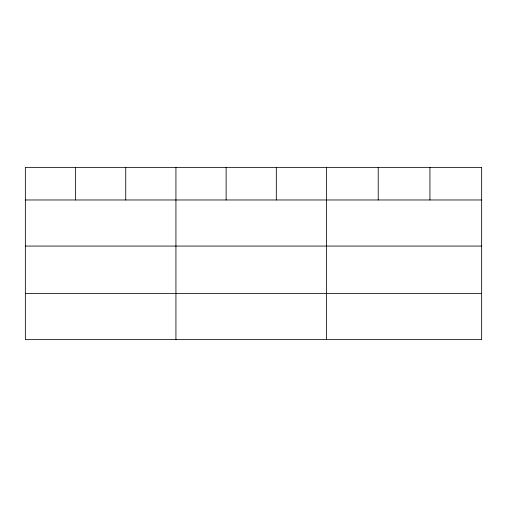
<?xml version="1.0" encoding="UTF-8"?>
<svg xmlns="http://www.w3.org/2000/svg" width="507" height="507" viewBox="0 0 507 507"><rect width="100%" height="100%" fill="white"/><g stroke="black" fill="none" stroke-linecap="round" stroke-linejoin="round"><path stroke-width="0.76" d="M25.35 199.973L481.65 199.973M25.35 246.066L481.65 246.066M25.35 293.547L481.65 293.547M429.936 167.367L429.936 199.973M378.222 167.367L378.222 199.973M326.508 167.367L326.508 339.633M276.315 167.367L276.315 199.973M226.122 167.367L226.122 199.973M175.929 167.367L175.929 339.633M125.736 167.367L125.736 199.973M75.543 167.367L75.543 199.973M481.65 167.367L25.35 167.367L25.35 339.633L481.65 339.633L481.65 167.367"/></g></svg>
